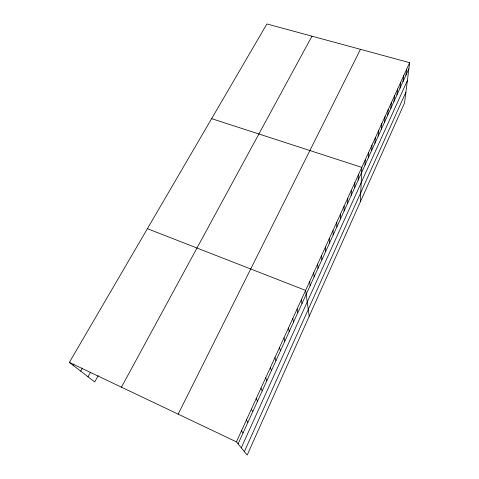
<?xml version="1.0" encoding="UTF-8"?>
<svg xmlns="http://www.w3.org/2000/svg" width="479" height="479" viewBox="0 0 479 479"><rect width="100%" height="100%" fill="white"/><g stroke="black" fill="none" stroke-linecap="round" stroke-linejoin="round"><path stroke-width="0.72" d="M347.694 203.114L347.736 198.216M351.227 195.36L351.311 190.379M354.723 187.684L354.849 182.631M358.178 180.086L358.352 174.967M360.376 201.773L361.819 167.381L211.628 118.648M364.986 165.141L365.243 159.884M368.333 157.783L368.632 152.46M371.644 150.502L371.985 145.113M374.925 143.299L375.308 137.85M378.171 136.168L378.59 130.659M381.386 129.114L381.841 123.54M384.565 122.127L385.062 116.499M387.715 115.217L388.241 109.523M390.828 108.368L391.397 102.626M393.912 101.596L394.516 95.8M396.965 94.89L397.606 89.04M399.989 88.244L400.66 82.346M402.983 81.669L403.683 75.718M405.947 75.161L406.683 69.162M409.647 62.665L404.545 102.943L247.194 455.05L236.434 441.872L69.353 362.399L266.905 23.95L409.647 62.665L236.434 441.872M244.368 451.583L405.911 92.172M241.272 447.799L407.384 80.544M238.081 443.889L408.88 68.713M178.17 414.161L360.459 49.325M121.45 387.182L311.973 36.176M98.273 375.584L94.71 381.937L69.353 362.399M88.004 376.769L90.579 372.219M80.7 371.141L82.484 368.04M73.209 365.369L73.946 364.1M147.4 228.687L305.626 290.406L309.195 316.314M241.47 430.849L243.033 433.022M246.446 419.969L247.918 422.286M251.349 409.228L252.738 411.695M256.193 398.624L257.504 401.234M260.971 388.158L262.205 390.906M265.689 377.823L266.851 380.703M270.354 367.621L271.437 370.632M274.958 357.55L275.964 360.681M279.502 347.598L280.437 350.856M283.987 337.773L284.855 341.15M288.424 328.061L289.22 331.558M292.801 318.475L293.537 322.086M297.13 309.003L297.794 312.727M301.399 299.65L302.004 303.476M309.674 281.538L310.158 285.574M313.679 272.773L314.104 276.904M317.637 264.109L318.002 268.336M321.547 255.547L321.864 259.863M325.415 247.074L325.678 251.487M329.241 238.704L329.45 243.2M333.019 230.423L333.18 235.003M336.761 222.238L336.869 226.902M340.461 214.143L340.515 218.885M344.12 206.132L344.126 210.958"/></g></svg>
